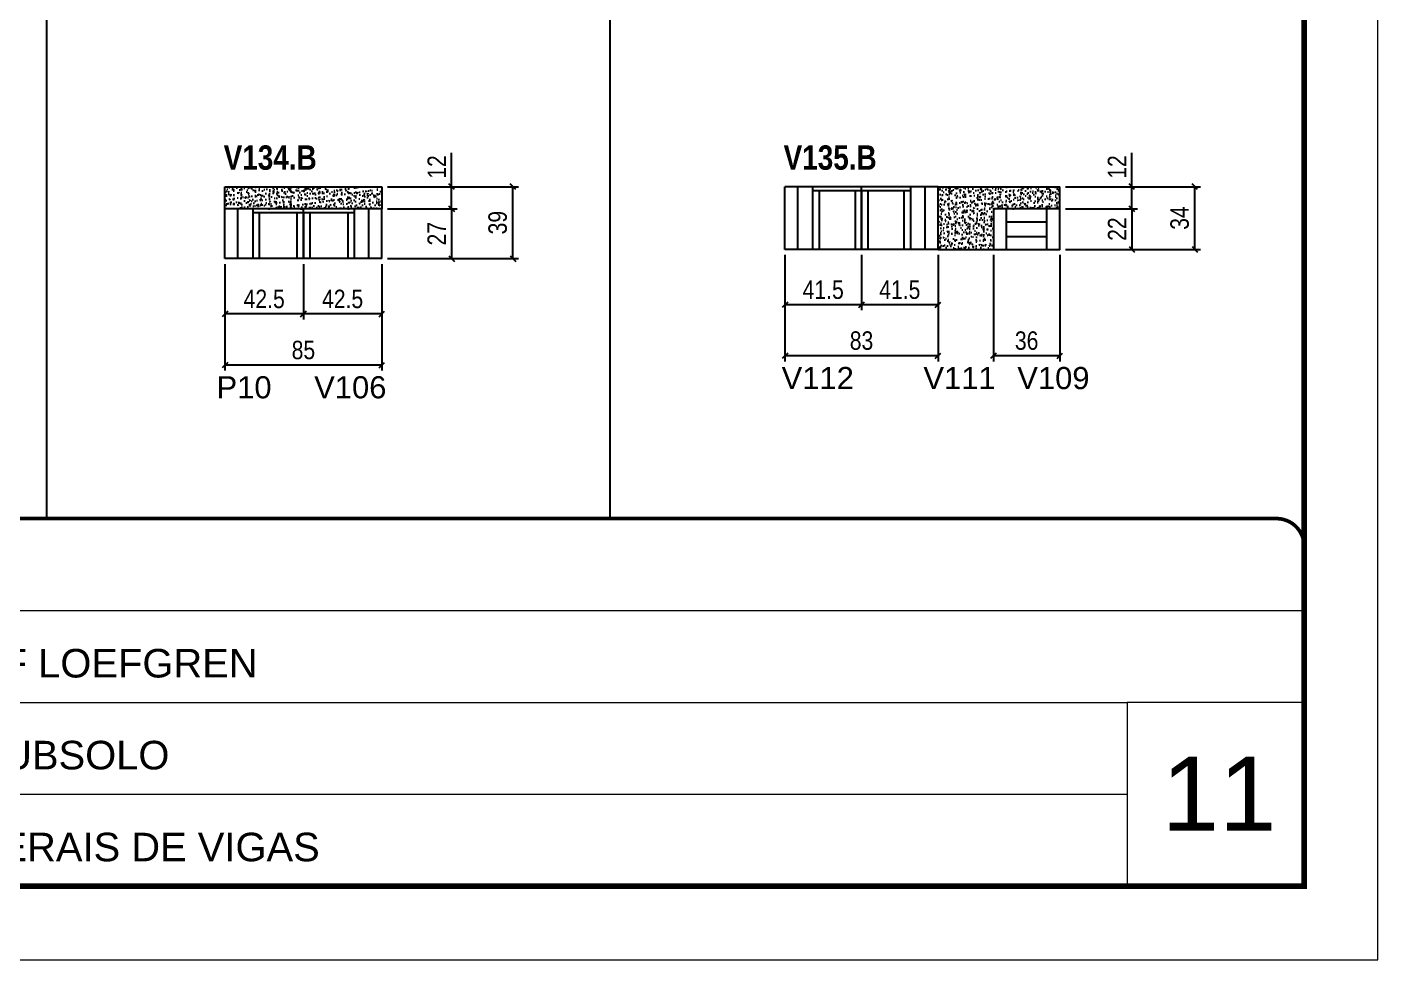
# Model space of a CAD drawing. Extents: x 3309 to 9590, y -2522 to 14608.
# Drawn here: x 7246 to 7978, y 11261 to 11766 of the extents above; entities that cross this region are included whole.
import ezdxf

# ---------------------------------------------------------------- set-up
doc = ezdxf.new("R2010")
doc.units = 0
doc.linetypes.add('CONTINUO', pattern=[0])
doc.linetypes.add('DASHED', pattern=[0.75, 0.5, -0.25])
for name, color, linetype in [('5', 5, 'Continuous'), ('COTA', 241, 'Continuous'), ('NOMENCLATURA', 7, 'Continuous'), ('Painéis', 200, 'Continuous'), ('SARR_2.2x7', 40, 'Continuous'), ('SARR_3.5x7', 81, 'Continuous')]:
    doc.layers.add(name, color=color, linetype=linetype)
for name, color, linetype, lineweight in [('CARIMBO', 255, 'Continuous', 9), ('Folhas', 255, 'Continuous', 9), ('SARRAFO DE PRESSAO', 251, 'DASHED', 9)]:
    doc.layers.add(name, color=color, linetype=linetype, lineweight=lineweight)
doc.styles.add('ARIAL', font='arial.ttf')
doc.styles.add('COTA TECNICA', font='techl___.ttf', dxfattribs={"height": 10})
doc.styles.get("Standard").update_dxf_attribs({"font": 'arial.ttf'})
doc.styles.add('TECNICA', font='techb___.ttf', dxfattribs={"height": 10})
doc.dimstyles.new('PAINEL', dxfattribs={"dimtxt": 10, "dimasz": 3, "dimexe": 3, "dimexo": 3, "dimgap": 3, "dimtad": 1, "dimdec": 1, "dimzin": 12, "dimdsep": 46, "dimtxsty": 'COTA TECNICA', "dimblk1": 'OBLIQUE', "dimblk2": 'OBLIQUE', "dimsah": 1, "dimcen": 0.9, "dimclrd": 4, "dimclre": 4, "dimclrt": 240, "dimadec": 1, "dimazin": 3, "dimtfac": 1, "dimtdec": 1, "dimtmove": 0, "dimatfit": 3, "dimfxl": 1, "dimtolj": 1, "dimtzin": 12, "dimarcsym": 0})

# ---------------------------------------------------------------- blocks, each defined once
blk = doc.blocks.new('9999999999')
at = {"color": 30, "linetype": 'CONTINUO'}
for p, q in [((98564.56, 34379.64), (99583.98, 34379.64)), ((98564.56, 34329.83), (99487.98, 34329.83)), ((99583.98, 34329.83), (99487.98, 34329.83)), ((99487.98, 34329.83), (99487.98, 34230.21)), ((98564.56, 34280.02), (99487.98, 34280.02))]:
    blk.add_line(p, q, dxfattribs=at)
at = {"color": 30, "linetype": 'CONTINUO', "const_width": 2}
blk.add_lwpolyline([(99583.98, 34230.21), (99583.98, 34414.45, 0.414214), (99568.98, 34429.45), (98228.98, 34429.45, 0.414214), (98213.98, 34414.45), (98213.98, 34245.21, 0.414214), (98228.98, 34230.21), (99583.98, 34230.21)], format="xyb", dxfattribs=at)
at = {"layer": 'Folhas'}
blk.add_lwpolyline([(98138.98, 34190.21), (99623.98, 34190.21), (99623.98, 35240.21), (98138.98, 35240.21)], close=True, dxfattribs=at)
at = {"layer": 'Folhas', "color": 30, "const_width": 3}
blk.add_lwpolyline([(98213.98, 34230.21), (99583.98, 34230.21), (99583.98, 35200.21), (98213.98, 35200.21)], close=True, dxfattribs=at)
at = {"color": 7, "linetype": 'Continuous', "ltscale": 5, "style": 'ARIAL'}
for s, height, p in [('LEAF LOEFGREN', 15.4829, (98837.68, 34343.32)), ('4° SUBSOLO', 15.483, (98837.68, 34293.51)), ('LATERAIS DE VIGAS', 15.4829, (98837.68, 34243.7))]:
    blk.add_text(s, height=height, dxfattribs=at).set_placement(p)
blk = doc.blocks.new('_Oblique')
at = {"color": 0, "linetype": 'ByBlock', "lineweight": -2}
blk.add_line((-0.5, -0.5), (0.5, 0.5), dxfattribs=at)
blk = doc.blocks.new('*D355')
at = {"layer": 'COTA', "color": 4, "linetype": 'ByBlock', "lineweight": -2, "transparency": 16777216}
for p, q in [((7395.44, 11637.85), (7395.44, 11607.84)), ((7437.94, 11637.85), (7437.94, 11607.84)), ((7437.94, 11610.84), (7395.44, 11610.84))]:
    blk.add_line(p, q, dxfattribs=at)
at = {"layer": 'Defpoints', "color": 0, "linetype": 'ByBlock', "transparency": 16777216}
for p in [(7395.44, 11640.85), (7437.94, 11640.85), (7395.44, 11610.84)]:
    blk.add_point(p, dxfattribs=at)
at = {"layer": 'COTA', "color": 4, "linetype": 'ByBlock', "lineweight": -2, "transparency": 16777216, "xscale": 3, "yscale": 3, "zscale": 3, "rotation": 180}
blk.add_blockref('_Oblique', (7395.44, 11610.84), dxfattribs=at)
at = {"layer": 'COTA', "color": 4, "linetype": 'ByBlock', "lineweight": -2, "transparency": 16777216, "xscale": 3, "yscale": 3, "zscale": 3}
blk.add_blockref('_Oblique', (7437.94, 11610.84), dxfattribs=at)
at = {"layer": 'COTA', "color": 240, "linetype": 'ByBlock', "transparency": 16777216, "insert": (7416.69, 11618.95), "char_height": 10, "attachment_point": 5, "style": 'COTA TECNICA'}
blk.add_mtext('\\A1;42.5', dxfattribs=at)
blk = doc.blocks.new('*D356')
at = {"layer": 'COTA', "color": 4, "linetype": 'ByBlock', "lineweight": -2, "transparency": 16777216}
for p, q in [((7352.94, 11637.85), (7352.94, 11607.84)), ((7395.44, 11637.85), (7395.44, 11607.84)), ((7395.44, 11610.84), (7352.94, 11610.84))]:
    blk.add_line(p, q, dxfattribs=at)
at = {"layer": 'Defpoints', "color": 0, "linetype": 'ByBlock', "transparency": 16777216}
for p in [(7352.94, 11640.85), (7395.44, 11640.85), (7352.94, 11610.84)]:
    blk.add_point(p, dxfattribs=at)
at = {"layer": 'COTA', "color": 4, "linetype": 'ByBlock', "lineweight": -2, "transparency": 16777216, "xscale": 3, "yscale": 3, "zscale": 3, "rotation": 180}
blk.add_blockref('_Oblique', (7352.94, 11610.84), dxfattribs=at)
at = {"layer": 'COTA', "color": 4, "linetype": 'ByBlock', "lineweight": -2, "transparency": 16777216, "xscale": 3, "yscale": 3, "zscale": 3}
blk.add_blockref('_Oblique', (7395.44, 11610.84), dxfattribs=at)
at = {"layer": 'COTA', "color": 240, "linetype": 'ByBlock', "transparency": 16777216, "insert": (7374.19, 11618.95), "char_height": 10, "attachment_point": 5, "style": 'COTA TECNICA'}
blk.add_mtext('\\A1;42.5', dxfattribs=at)
blk = doc.blocks.new('*D357')
at = {"layer": 'COTA', "color": 4, "linetype": 'ByBlock', "lineweight": -2, "transparency": 16777216}
for p, q in [((7352.94, 11637.85), (7352.94, 11580.13)), ((7437.94, 11637.85), (7437.94, 11580.13)), ((7437.94, 11583.13), (7352.94, 11583.13))]:
    blk.add_line(p, q, dxfattribs=at)
at = {"layer": 'Defpoints', "color": 0, "linetype": 'ByBlock', "transparency": 16777216}
for p in [(7352.94, 11640.85), (7437.94, 11640.85), (7352.94, 11583.13)]:
    blk.add_point(p, dxfattribs=at)
at = {"layer": 'COTA', "color": 4, "linetype": 'ByBlock', "lineweight": -2, "transparency": 16777216, "xscale": 3, "yscale": 3, "zscale": 3, "rotation": 180}
blk.add_blockref('_Oblique', (7352.94, 11583.13), dxfattribs=at)
at = {"layer": 'COTA', "color": 4, "linetype": 'ByBlock', "lineweight": -2, "transparency": 16777216, "xscale": 3, "yscale": 3, "zscale": 3}
blk.add_blockref('_Oblique', (7437.94, 11583.13), dxfattribs=at)
at = {"layer": 'COTA', "color": 240, "linetype": 'ByBlock', "transparency": 16777216, "insert": (7395.44, 11591.26), "char_height": 10, "attachment_point": 5, "style": 'COTA TECNICA'}
blk.add_mtext('\\A1;85', dxfattribs=at)
blk = doc.blocks.new('*D358')
at = {"layer": 'COTA', "color": 4, "lineweight": -2, "transparency": 16777216}
for p, q in [((7440.94, 11667.85), (7478.76, 11667.85)), ((7475.76, 11667.85), (7475.76, 11640.85)), ((7440.94, 11640.85), (7478.76, 11640.85))]:
    blk.add_line(p, q, dxfattribs=at)
at = {"layer": 'Defpoints', "color": 0, "transparency": 16777216}
for p in [(7437.94, 11667.85), (7437.94, 11640.85), (7475.76, 11640.85)]:
    blk.add_point(p, dxfattribs=at)
at = {"layer": 'COTA', "color": 4, "lineweight": -2, "transparency": 16777216, "xscale": 3, "yscale": 3, "zscale": 3}
for p, rotation in [((7475.76, 11667.85), 90), ((7475.76, 11640.85), 270)]:
    blk.add_blockref('_Oblique', p, dxfattribs=dict(at, rotation=rotation))
at = {"layer": 'COTA', "color": 240, "transparency": 16777216, "insert": (7467.69, 11654.35), "char_height": 10, "attachment_point": 5, "rotation": 90, "style": 'COTA TECNICA'}
blk.add_mtext('\\A1;27', dxfattribs=at)
blk = doc.blocks.new('*D359')
at = {"layer": 'COTA', "color": 4, "lineweight": -2, "transparency": 16777216}
for p, q in [((7475.76, 11679.85), (7475.76, 11698.17)), ((7440.94, 11679.85), (7478.76, 11679.85)), ((7475.76, 11667.85), (7475.76, 11679.85)), ((7440.94, 11667.85), (7478.76, 11667.85))]:
    blk.add_line(p, q, dxfattribs=at)
at = {"layer": 'Defpoints', "color": 0, "transparency": 16777216}
for p in [(7437.94, 11679.85), (7475.76, 11679.85), (7437.94, 11667.85)]:
    blk.add_point(p, dxfattribs=at)
at = {"layer": 'COTA', "color": 4, "lineweight": -2, "transparency": 16777216, "xscale": 3, "yscale": 3, "zscale": 3}
for p, rotation in [((7475.76, 11679.85), 90), ((7475.76, 11667.85), 270)]:
    blk.add_blockref('_Oblique', p, dxfattribs=dict(at, rotation=rotation))
at = {"layer": 'COTA', "color": 240, "transparency": 16777216, "insert": (7467.7, 11690.51), "char_height": 10, "attachment_point": 5, "rotation": 90, "style": 'COTA TECNICA'}
blk.add_mtext('\\A1;12', dxfattribs=at)
blk = doc.blocks.new('*D360')
at = {"layer": 'COTA', "color": 4, "lineweight": -2, "transparency": 16777216}
for p, q in [((7440.94, 11679.85), (7512.01, 11679.85)), ((7509.01, 11640.85), (7509.01, 11679.85)), ((7440.94, 11640.85), (7512.01, 11640.85))]:
    blk.add_line(p, q, dxfattribs=at)
at = {"layer": 'Defpoints', "color": 0, "transparency": 16777216}
for p in [(7437.94, 11679.85), (7509.01, 11679.85), (7437.94, 11640.85)]:
    blk.add_point(p, dxfattribs=at)
at = {"layer": 'COTA', "color": 4, "lineweight": -2, "transparency": 16777216, "xscale": 3, "yscale": 3, "zscale": 3}
for p, rotation in [((7509.01, 11679.85), 90), ((7509.01, 11640.85), 270)]:
    blk.add_blockref('_Oblique', p, dxfattribs=dict(at, rotation=rotation))
at = {"layer": 'COTA', "color": 240, "transparency": 16777216, "insert": (7500.76, 11660.35), "char_height": 10, "attachment_point": 5, "rotation": 90, "style": 'COTA TECNICA'}
blk.add_mtext('\\A1;39', dxfattribs=at)
blk = doc.blocks.new('*D369')
at = {"layer": 'COTA', "color": 4, "linetype": 'ByBlock', "lineweight": -2, "transparency": 16777216}
for p, q in [((7697.94, 11642.85), (7697.94, 11612.84)), ((7739.44, 11642.85), (7739.44, 11612.84)), ((7739.44, 11615.84), (7697.94, 11615.84))]:
    blk.add_line(p, q, dxfattribs=at)
at = {"layer": 'Defpoints', "color": 0, "linetype": 'ByBlock', "transparency": 16777216}
for p in [(7697.94, 11645.85), (7739.44, 11645.85), (7697.94, 11615.84)]:
    blk.add_point(p, dxfattribs=at)
at = {"layer": 'COTA', "color": 4, "linetype": 'ByBlock', "lineweight": -2, "transparency": 16777216, "xscale": 3, "yscale": 3, "zscale": 3, "rotation": 180}
blk.add_blockref('_Oblique', (7697.94, 11615.84), dxfattribs=at)
at = {"layer": 'COTA', "color": 4, "linetype": 'ByBlock', "lineweight": -2, "transparency": 16777216, "xscale": 3, "yscale": 3, "zscale": 3}
blk.add_blockref('_Oblique', (7739.44, 11615.84), dxfattribs=at)
at = {"layer": 'COTA', "color": 240, "linetype": 'ByBlock', "transparency": 16777216, "insert": (7718.69, 11623.95), "char_height": 10, "attachment_point": 5, "style": 'COTA TECNICA'}
blk.add_mtext('\\A1;41.5', dxfattribs=at)
blk = doc.blocks.new('*D370')
at = {"layer": 'COTA', "color": 4, "linetype": 'ByBlock', "lineweight": -2, "transparency": 16777216}
for p, q in [((7656.44, 11642.85), (7656.44, 11612.84)), ((7697.94, 11642.85), (7697.94, 11612.84)), ((7697.94, 11615.84), (7656.44, 11615.84))]:
    blk.add_line(p, q, dxfattribs=at)
at = {"layer": 'Defpoints', "color": 0, "linetype": 'ByBlock', "transparency": 16777216}
for p in [(7656.44, 11645.85), (7697.94, 11645.85), (7656.44, 11615.84)]:
    blk.add_point(p, dxfattribs=at)
at = {"layer": 'COTA', "color": 4, "linetype": 'ByBlock', "lineweight": -2, "transparency": 16777216, "xscale": 3, "yscale": 3, "zscale": 3, "rotation": 180}
blk.add_blockref('_Oblique', (7656.44, 11615.84), dxfattribs=at)
at = {"layer": 'COTA', "color": 4, "linetype": 'ByBlock', "lineweight": -2, "transparency": 16777216, "xscale": 3, "yscale": 3, "zscale": 3}
blk.add_blockref('_Oblique', (7697.94, 11615.84), dxfattribs=at)
at = {"layer": 'COTA', "color": 240, "linetype": 'ByBlock', "transparency": 16777216, "insert": (7677.19, 11623.95), "char_height": 10, "attachment_point": 5, "style": 'COTA TECNICA'}
blk.add_mtext('\\A1;41.5', dxfattribs=at)
blk = doc.blocks.new('*D371')
at = {"layer": 'COTA', "color": 4, "linetype": 'ByBlock', "lineweight": -2, "transparency": 16777216}
for p, q in [((7656.44, 11642.85), (7656.44, 11585.13)), ((7739.44, 11642.85), (7739.44, 11585.13)), ((7739.44, 11588.13), (7656.44, 11588.13))]:
    blk.add_line(p, q, dxfattribs=at)
at = {"layer": 'Defpoints', "color": 0, "linetype": 'ByBlock', "transparency": 16777216}
for p in [(7656.44, 11645.85), (7739.44, 11645.85), (7656.44, 11588.13)]:
    blk.add_point(p, dxfattribs=at)
at = {"layer": 'COTA', "color": 4, "linetype": 'ByBlock', "lineweight": -2, "transparency": 16777216, "xscale": 3, "yscale": 3, "zscale": 3, "rotation": 180}
blk.add_blockref('_Oblique', (7656.44, 11588.13), dxfattribs=at)
at = {"layer": 'COTA', "color": 4, "linetype": 'ByBlock', "lineweight": -2, "transparency": 16777216, "xscale": 3, "yscale": 3, "zscale": 3}
blk.add_blockref('_Oblique', (7739.44, 11588.13), dxfattribs=at)
at = {"layer": 'COTA', "color": 240, "linetype": 'ByBlock', "transparency": 16777216, "insert": (7697.94, 11596.37), "char_height": 10, "attachment_point": 5, "style": 'COTA TECNICA'}
blk.add_mtext('\\A1;83', dxfattribs=at)
blk = doc.blocks.new('*D372')
at = {"layer": 'COTA', "color": 4, "lineweight": -2, "transparency": 16777216}
for p, q in [((7769.44, 11642.85), (7769.44, 11585.13)), ((7805.44, 11642.85), (7805.44, 11585.13)), ((7805.44, 11588.13), (7769.44, 11588.13))]:
    blk.add_line(p, q, dxfattribs=at)
at = {"layer": 'Defpoints', "color": 0, "transparency": 16777216}
for p in [(7769.44, 11645.85), (7805.44, 11645.85), (7769.44, 11588.13)]:
    blk.add_point(p, dxfattribs=at)
at = {"layer": 'COTA', "color": 4, "lineweight": -2, "transparency": 16777216, "xscale": 3, "yscale": 3, "zscale": 3, "rotation": 180}
blk.add_blockref('_Oblique', (7769.44, 11588.13), dxfattribs=at)
at = {"layer": 'COTA', "color": 4, "lineweight": -2, "transparency": 16777216, "xscale": 3, "yscale": 3, "zscale": 3}
blk.add_blockref('_Oblique', (7805.44, 11588.13), dxfattribs=at)
at = {"layer": 'COTA', "color": 240, "transparency": 16777216, "insert": (7787.44, 11596.35), "char_height": 10, "attachment_point": 5, "style": 'COTA TECNICA'}
blk.add_mtext('\\A1;36', dxfattribs=at)
blk = doc.blocks.new('*D373')
at = {"layer": 'COTA', "color": 4, "lineweight": -2, "transparency": 16777216}
for p, q in [((7808.44, 11667.85), (7847.46, 11667.85)), ((7844.46, 11667.85), (7844.46, 11645.85)), ((7808.44, 11645.85), (7847.46, 11645.85))]:
    blk.add_line(p, q, dxfattribs=at)
at = {"layer": 'Defpoints', "color": 0, "transparency": 16777216}
for p in [(7805.44, 11667.85), (7805.44, 11645.85), (7844.46, 11645.85)]:
    blk.add_point(p, dxfattribs=at)
at = {"layer": 'COTA', "color": 4, "lineweight": -2, "transparency": 16777216, "xscale": 3, "yscale": 3, "zscale": 3}
for p, rotation in [((7844.46, 11667.85), 90), ((7844.46, 11645.85), 270)]:
    blk.add_blockref('_Oblique', p, dxfattribs=dict(at, rotation=rotation))
at = {"layer": 'COTA', "color": 240, "transparency": 16777216, "insert": (7836.46, 11656.85), "char_height": 10, "attachment_point": 5, "rotation": 90, "style": 'COTA TECNICA'}
blk.add_mtext('\\A1;22', dxfattribs=at)
blk = doc.blocks.new('*D374')
at = {"layer": 'COTA', "color": 4, "lineweight": -2, "transparency": 16777216}
for p, q in [((7844.46, 11679.85), (7844.46, 11698.17)), ((7808.44, 11679.85), (7847.46, 11679.85)), ((7844.46, 11667.85), (7844.46, 11679.85)), ((7808.44, 11667.85), (7847.46, 11667.85))]:
    blk.add_line(p, q, dxfattribs=at)
at = {"layer": 'Defpoints', "color": 0, "transparency": 16777216}
for p in [(7805.44, 11679.85), (7844.46, 11679.85), (7805.44, 11667.85)]:
    blk.add_point(p, dxfattribs=at)
at = {"layer": 'COTA', "color": 4, "lineweight": -2, "transparency": 16777216, "xscale": 3, "yscale": 3, "zscale": 3}
for p, rotation in [((7844.46, 11679.85), 90), ((7844.46, 11667.85), 270)]:
    blk.add_blockref('_Oblique', p, dxfattribs=dict(at, rotation=rotation))
at = {"layer": 'COTA', "color": 240, "transparency": 16777216, "insert": (7836.41, 11690.51), "char_height": 10, "attachment_point": 5, "rotation": 90, "style": 'COTA TECNICA'}
blk.add_mtext('\\A1;12', dxfattribs=at)
blk = doc.blocks.new('*D375')
at = {"layer": 'COTA', "color": 4, "lineweight": -2, "transparency": 16777216}
for p, q in [((7808.44, 11679.85), (7881.62, 11679.85)), ((7878.62, 11645.85), (7878.62, 11679.85)), ((7808.44, 11645.85), (7881.62, 11645.85))]:
    blk.add_line(p, q, dxfattribs=at)
at = {"layer": 'Defpoints', "color": 0, "transparency": 16777216}
for p in [(7805.44, 11679.85), (7878.62, 11679.85), (7805.44, 11645.85)]:
    blk.add_point(p, dxfattribs=at)
at = {"layer": 'COTA', "color": 4, "lineweight": -2, "transparency": 16777216, "xscale": 3, "yscale": 3, "zscale": 3}
for p, rotation in [((7878.62, 11679.85), 90), ((7878.62, 11645.85), 270)]:
    blk.add_blockref('_Oblique', p, dxfattribs=dict(at, rotation=rotation))
at = {"layer": 'COTA', "color": 240, "transparency": 16777216, "insert": (7870.4, 11662.85), "char_height": 10, "attachment_point": 5, "rotation": 90, "style": 'COTA TECNICA'}
blk.add_mtext('\\A1;34', dxfattribs=at)

msp = doc.modelspace()

# ---------------------------------------------------------------- hatches: boundary and pattern name
at = {"layer": 'COTA'}
h = msp.add_hatch(dxfattribs=at)
h.set_pattern_fill('AR-CONC', color=256, scale=0.03)
h.set_pattern_definition([(50, (-14.651, 0), (5.46554, -0.4781726), [0.5715, -6.2865]), (355, (-14.651, 0), (-1.0573026, 5.7317054), [0.4572, -5.0292175]), (100.451445, (-14.1955, -0.04), (4.4082374, 5.2535326), [0.4857003, -5.3427073]), (46.1842, (-14.651, 1.524), (8.1323712, -1.26127), [0.85725, -9.42975]), (96.63556, (-13.973, 1.419), (7.122124, 7.4227837), [0.7285507, -8.014068]), (351.18415, (-14.651, 1.524), (7.122124, 7.4227837), [0.685799, -7.543792]), (21, (-13.889, 1.143), (4.5484317, -3.067956), [0.5715, -6.2865]), (326, (-13.889, 1.143), (1.8540609, 5.525639), [0.4572, -5.0292]), (71.451445, (-13.51, 0.8873), (6.4024926, 2.457683), [0.4857003, -5.3426981]), (37.5, (-14.651, 0), (0.0926581, 2.53665117), [0, -4.96824, 0, -5.1054, 0, -5.04825]), (7.5, (-14.651, 0), (2.0045899, 3.00541724), [0, -2.91084, 0, -4.85394, 0, -1.92405]), (327.5, (-16.3503, 0), (4.06771786, -0.17186232), [0, -1.905, 0, -5.9436, 0, -7.8867]), (317.5, (-17.1123, 0), (4.4438754, 0.7627947), [0, -2.4765, 0, -3.94716, 0, -5.6007])])
h.paths.add_polyline_path([(7352.94, 11679.85), (7352.94, 11667.85), (7437.94, 11667.85), (7437.94, 11679.85)])
h = msp.add_hatch(dxfattribs=at)
h.set_pattern_fill('AR-CONC', color=256, scale=0.03)
h.paths.add_polyline_path([(7769.44, 11645.85), (7769.44, 11667.85), (7805.44, 11667.85), (7805.44, 11679.85), (7739.44, 11679.85), (7739.44, 11645.85)])

# ---------------------------------------------------------------- linework, layer by layer
for p, q in [((7256.23, 12270.71), (7256.23, 11499.95)), ((7561.46, 12270.71), (7561.46, 11499.95)), ((7352.94, 11667.85), (7352.94, 11679.85)), ((7352.94, 11679.85), (7437.94, 11679.85)), ((7437.94, 11679.85), (7437.94, 11667.85)), ((7739.44, 11679.85), (7805.44, 11679.85)), ((7805.44, 11667.85), (7805.44, 11679.85)), ((7739.44, 11645.85), (7769.44, 11645.85))]:
    msp.add_line(p, q, dxfattribs=at)
at = {"layer": 'Painéis', "linetype": 'ByBlock'}
for p, q in [((7739.44, 11679.85), (7656.44, 11679.85)), ((7656.44, 11645.85), (7656.44, 11679.85)), ((7697.94, 11645.85), (7697.94, 11679.85)), ((7739.44, 11645.85), (7739.44, 11679.85)), ((7437.94, 11667.85), (7352.94, 11667.85)), ((7352.94, 11640.85), (7352.94, 11667.85)), ((7395.44, 11640.85), (7395.44, 11667.85)), ((7437.94, 11640.85), (7437.94, 11667.85)), ((7739.44, 11645.85), (7656.44, 11645.85)), ((7437.94, 11640.85), (7352.94, 11640.85))]:
    msp.add_line(p, q, dxfattribs=at)
msp.add_lwpolyline([(7769.44, 11645.85), (7805.44, 11645.85), (7805.44, 11667.85), (7769.44, 11667.85)], close=True, dxfattribs=at)
at = {"layer": 'SARR_2.2x7', "linetype": 'Continuous'}
for p, q in [((7663.44, 11645.85), (7663.44, 11679.85)), ((7732.44, 11645.85), (7732.44, 11679.85)), ((7697.94, 11677.65), (7671.44, 11677.65)), ((7724.44, 11677.65), (7697.94, 11677.65)), ((7359.94, 11640.85), (7359.94, 11667.85)), ((7395.44, 11665.65), (7367.94, 11665.65)), ((7422.94, 11665.65), (7395.44, 11665.65)), ((7430.94, 11640.85), (7430.94, 11667.85)), ((7776.44, 11645.85), (7776.44, 11667.85)), ((7798.44, 11645.85), (7798.44, 11667.85)), ((7776.44, 11660.85), (7798.44, 11660.85)), ((7776.44, 11652.85), (7798.44, 11652.85))]:
    msp.add_line(p, q, dxfattribs=at)
at = {"layer": 'SARR_3.5x7'}
for p, q in [((7671.44, 11679.85), (7671.44, 11645.85)), ((7724.44, 11679.85), (7724.44, 11645.85)), ((7674.94, 11677.65), (7674.94, 11645.85)), ((7694.44, 11677.65), (7694.44, 11645.85)), ((7697.94, 11677.65), (7697.94, 11645.85)), ((7701.44, 11677.65), (7701.44, 11645.85)), ((7720.94, 11677.65), (7720.94, 11645.85)), ((7367.94, 11667.85), (7367.94, 11640.85)), ((7371.44, 11665.65), (7371.44, 11640.85)), ((7391.94, 11665.65), (7391.94, 11640.85)), ((7395.44, 11665.65), (7395.44, 11640.85)), ((7398.94, 11665.65), (7398.94, 11640.85)), ((7419.44, 11665.65), (7419.44, 11640.85)), ((7422.94, 11667.85), (7422.94, 11640.85))]:
    msp.add_line(p, q, dxfattribs=at)

# ---------------------------------------------------------------- block references
at = {"layer": 'SARRAFO DE PRESSAO', "color": 6, "linetype": 'ByBlock'}
msp.add_blockref('9999999999', (-91646.11, -22929.5), dxfattribs=at)

# ---------------------------------------------------------------- texts
at = {"layer": '5', "linetype": 'Continuous'}
for s, rotation, p in [('P10', 359.99996, (7348.36, 11565.12)), ('V106', 359.99996, (7401.28, 11565.12)), ('V112', 0.00004, (7654.64, 11570.12)), ('V111', 0.00004, (7731.49, 11570.12)), ('V109', 0.00004, (7782.38, 11570.12))]:
    msp.add_text(s, height=12, rotation=rotation, dxfattribs=at).set_placement(p)
at = {"layer": 'CARIMBO', "style": 'ARIAL'}
msp.add_text('11', height=40, dxfattribs=at).set_placement((7860.73, 11330.85))
at = {"layer": 'NOMENCLATURA', "style": 'TECNICA'}
for s, p in [('V134.B', (7352.22, 11689.04)), ('V135.B', (7655.72, 11689.04))]:
    msp.add_text(s, height=13.2, dxfattribs=at).set_placement(p)

# ---------------------------------------------------------------- dimensions: what is measured, and where the dimension line sits
at = {"layer": 'COTA'}
for base, p1, p2, picture, middle in [((7475.76, 11679.85), (7437.94, 11667.85), (7437.94, 11679.85), '*D359', (7467.7, 11690.51)), ((7844.46, 11679.85), (7805.44, 11667.85), (7805.44, 11679.85), '*D374', (7836.41, 11690.51)), ((7509.01, 11679.85), (7437.94, 11640.85), (7437.94, 11679.85), '*D360', (7500.76, 11660.35)), ((7878.62, 11679.85), (7805.44, 11645.85), (7805.44, 11679.85), '*D375', (7870.4, 11662.85)), ((7475.76, 11640.85), (7437.94, 11667.85), (7437.94, 11640.85), '*D358', (7467.69, 11654.35)), ((7844.46, 11645.85), (7805.44, 11667.85), (7805.44, 11645.85), '*D373', (7836.46, 11656.85))]:
    dim = msp.add_linear_dim(base=base, p1=p1, p2=p2, angle=90, dimstyle='PAINEL', dxfattribs=at)
    dim.commit()
    dim.dimension.update_dxf_attribs({"geometry": picture, "text_midpoint": middle})
at = {"layer": 'COTA', "linetype": 'ByBlock'}
for base, p1, p2, picture, middle in [((7656.44, 11615.84), (7697.94, 11645.85), (7656.44, 11645.85), '*D370', (7677.19, 11623.95)), ((7352.94, 11610.84), (7395.44, 11640.85), (7352.94, 11640.85), '*D356', (7374.19, 11618.95))]:
    dim = msp.add_linear_dim(base=base, p1=p1, p2=p2, angle=180, dimstyle='PAINEL', override={"dimtmove": 1}, dxfattribs=at)
    dim.commit()
    dim.dimension.update_dxf_attribs({"geometry": picture, "text_midpoint": middle})
for base, p1, p2, picture, middle in [((7656.44, 11588.13), (7739.44, 11645.85), (7656.44, 11645.85), '*D371', (7697.94, 11596.37)), ((7697.94, 11615.84), (7739.44, 11645.85), (7697.94, 11645.85), '*D369', (7718.69, 11623.95)), ((7352.94, 11583.13), (7437.94, 11640.85), (7352.94, 11640.85), '*D357', (7395.44, 11591.26)), ((7395.44, 11610.84), (7437.94, 11640.85), (7395.44, 11640.85), '*D355', (7416.69, 11618.95))]:
    dim = msp.add_linear_dim(base=base, p1=p1, p2=p2, angle=180, dimstyle='PAINEL', dxfattribs=at)
    dim.commit()
    dim.dimension.update_dxf_attribs({"geometry": picture, "text_midpoint": middle})
at = {"layer": 'COTA'}
dim = msp.add_linear_dim(base=(7769.44, 11588.13), p1=(7805.44, 11645.85), p2=(7769.44, 11645.85), dimstyle='PAINEL', dxfattribs=at)
dim.commit()
dim.dimension.update_dxf_attribs({"geometry": '*D372', "text_midpoint": (7787.44, 11596.35)})

doc.saveas('drawing.dxf')
